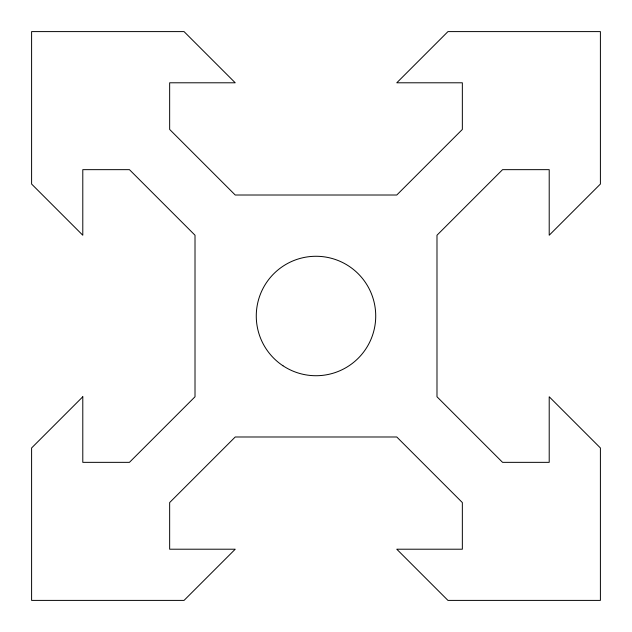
<?xml version="1.0" encoding="UTF-8"?>
<svg xmlns="http://www.w3.org/2000/svg" width="632" height="632" viewBox="0 0 632 632"><rect width="100%" height="100%" fill="white"/><g stroke="black" fill="none" stroke-linecap="round" stroke-linejoin="round"><path stroke-width="0.95" d="M82.792 396.77L31.6 447.962L31.6 600.4L184.038 600.4L235.23 549.208L169.653 549.208L169.653 502.566L235.23 436.988L396.77 436.988L462.348 502.566L462.348 549.208L396.77 549.208L447.962 600.4L600.4 600.4L600.4 447.962L549.208 396.77L549.208 462.348L502.566 462.348L436.988 396.77L436.988 235.23L502.566 169.653L549.208 169.653L549.208 235.23L600.4 184.038L600.4 31.6L447.962 31.6L396.77 82.792L462.348 82.792L462.348 129.434L396.77 195.012L235.23 195.012L169.653 129.434L169.653 82.792L235.23 82.792L184.038 31.6L31.6 31.6L31.6 184.038L82.792 235.23L82.792 169.653L129.434 169.653L195.012 235.23L195.012 396.77L129.434 462.348L82.792 462.348L82.792 396.77M282.946 365.746A59.724 59.724 0 0 0 375.606 319.752A59.724 59.724 0 0 0 289.448 262.501A59.724 59.724 0 0 0 282.946 365.746"/></g></svg>
